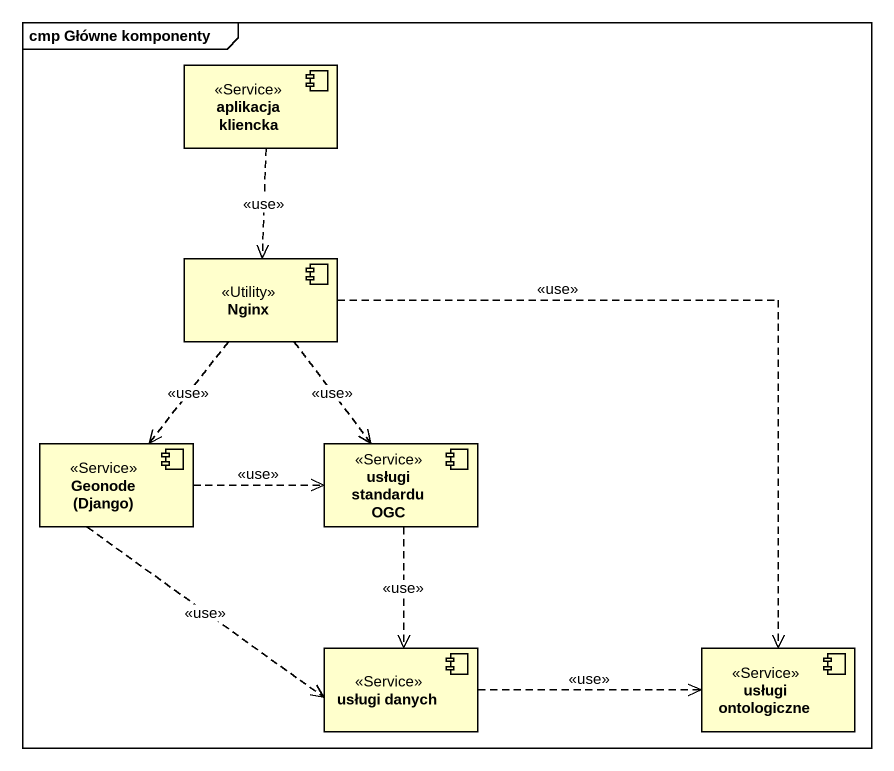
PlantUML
@startuml
mainframe cmp Główne komponenty
component "aplikacja kliencka" as aplikacja_kliencka <<Service>>
component Nginx <<Utility>>
component "Geonode (Django)" as Geonode_Django <<Service>>
component "usługi standardu OGC" as usługi_standardu_OGC <<Service>>
component "usługi danych" as usługi_danych <<Service>>
component "usługi ontologiczne" as usługi_ontologiczne <<Service>>
aplikacja_kliencka ..> Nginx : <<use>>
Nginx ..> Geonode_Django : <<use>>
Nginx ..> usługi_standardu_OGC : <<use>>
Nginx ..> usługi_ontologiczne : <<use>>
Geonode_Django .right.> usługi_standardu_OGC : <<use>>
Geonode_Django ..> usługi_danych : <<use>>
usługi_standardu_OGC ..> usługi_danych : <<use>>
usługi_danych .right.> usługi_ontologiczne : <<use>>
@enduml
